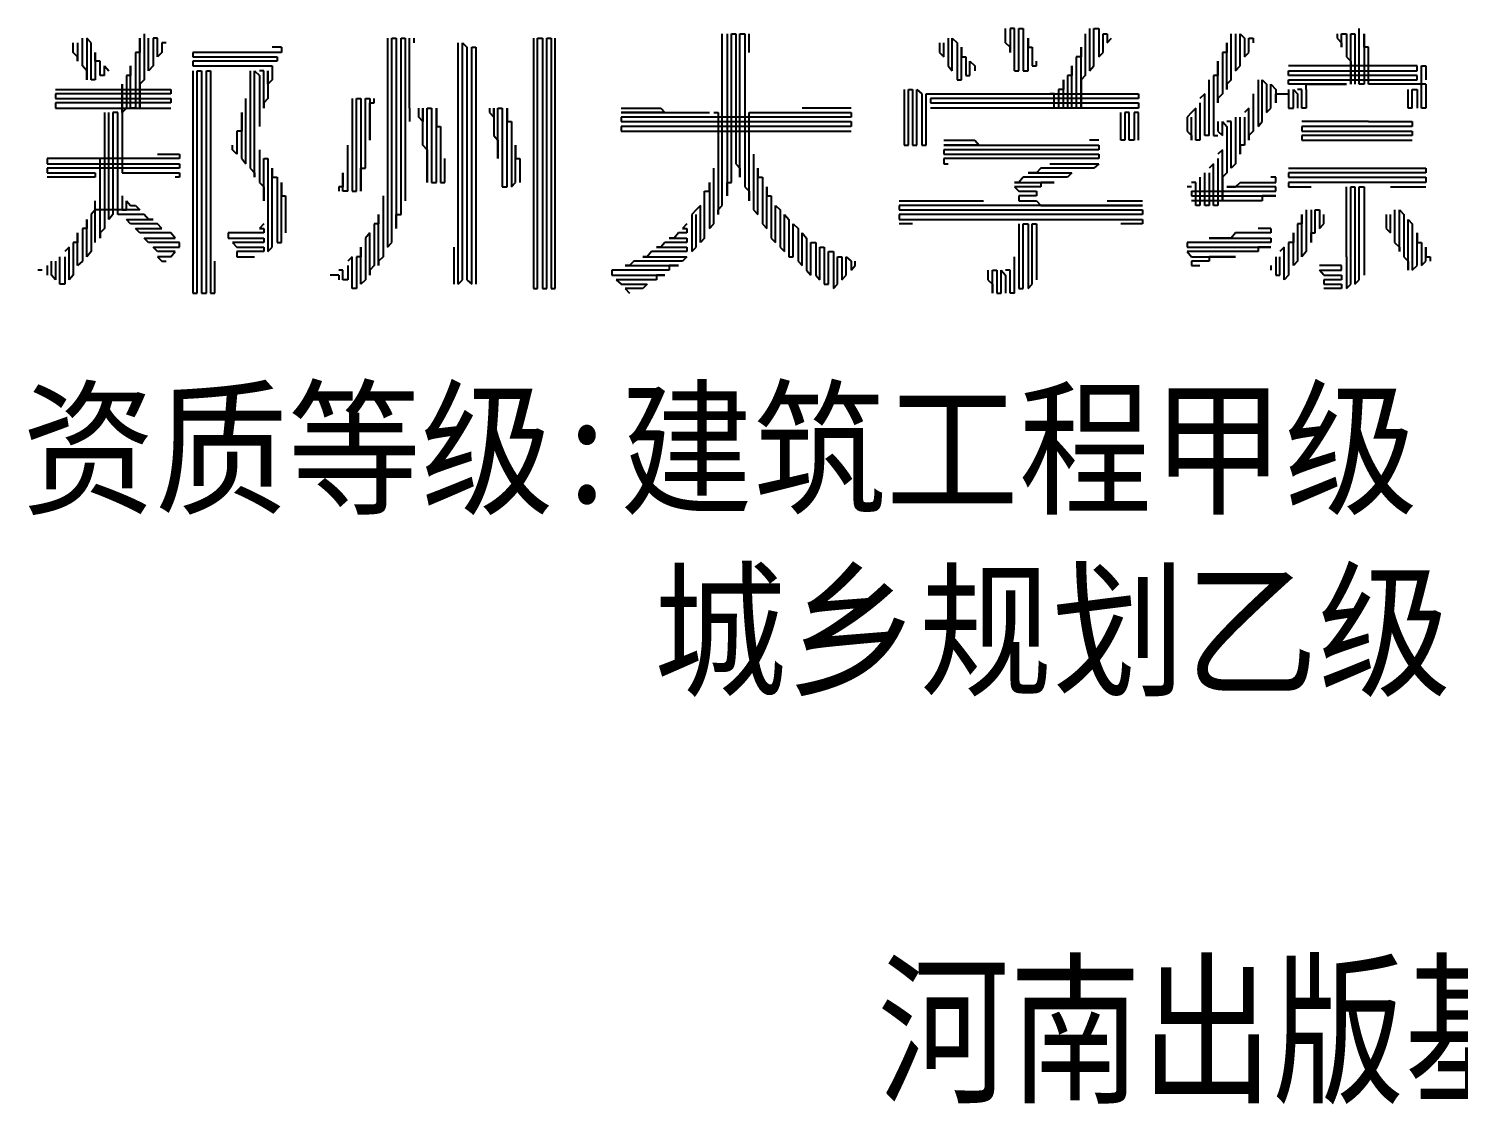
# Model space of a CAD drawing. Header units: millimetres. Extents: x 754901 to 867808, y 336140 to 408787.
# Drawn here: x 855709 to 861043, y 336181 to 340195 of the extents above; entities that cross this region are included whole.
import ezdxf

# ---------------------------------------------------------------- set-up
doc = ezdxf.new("R2010")
doc.units = ezdxf.units.MM
doc.header["$LTSCALE"] = 1000
doc.header["$MEASUREMENT"] = 0
doc.layers.add('T', color=1, linetype='CONTINUOUS')
doc.layers.add('图框', color=1, linetype='CONTINUOUS')
doc.styles.add('-宋体', font='', dxfattribs={"width": 0.8})
doc.styles.get('-宋体').set_extended_font_data('SimSun')

# ---------------------------------------------------------------- blocks, each defined once
blk = doc.blocks.new('A$C10A33679')
at = {"layer": 'T', "linetype": 'Continuous'}
for p, q in [((264, 645), (264, 530.4)), ((1701.9, 473.1), (1701.9, 645)), ((1714.2, 645), (1714.2, 473.1)), ((1724.7, 645), (1735.3, 645)), ((1724.7, 622.8), (1724.7, 645)), ((1735.3, 645), (1735.3, 473.1)), ((1745.9, 645), (1758.2, 645)), ((1745.9, 633.9), (1745.9, 645)), ((1758.2, 645), (1758.2, 473.1)), ((1768.7, 598.8), (1768.7, 645)), ((2405.9, 622.8), (2405.9, 657.9)), ((2418.2, 657.9), (2418.2, 598.8)), ((2428.7, 657.9), (2418.2, 657.9)), ((2428.7, 552.6), (2428.7, 657.9)), ((2439.3, 657.9), (2449.9, 657.9)), ((2439.3, 552.6), (2439.3, 657.9)), ((2449.9, 657.9), (2449.9, 552.6)), ((2604.7, 645), (2604.7, 541.5)), ((2615.3, 657.9), (2615.3, 552.6)), ((2625.9, 657.9), (2638.2, 657.9)), ((2625.9, 565.5), (2625.9, 657.9)), ((2638.2, 657.9), (2638.2, 587.7)), ((2648.7, 645), (2659.3, 645)), ((2648.7, 598.8), (2648.7, 645)), ((2659.3, 645), (2659.3, 622.8)), ((2967.3, 530.4), (2967.3, 645)), ((2977.9, 645), (2977.9, 552.6)), ((2990.2, 645), (3000.7, 633.9)), ((2990.2, 565.5), (2990.2, 645)), ((3231.3, 645), (3231.3, 633.9)), ((3241.9, 645), (3254.2, 645)), ((3241.9, 611.7), (3241.9, 645)), ((3254.2, 645), (3254.2, 587.7)), ((3264.7, 645), (3275.3, 645)), ((3264.7, 519.3), (3264.7, 645)), ((3275.3, 645), (3275.3, 519.3)), ((3285.9, 519.3), (3285.9, 657.9)), ((3298.2, 645), (3298.2, 519.3)), ((3298.2, 611.7), (3298.2, 645)), ((88, 598.8), (88, 622.8)), ((98.6, 622.8), (98.6, 576.6)), ((110.9, 565.5), (110.9, 633.9)), ((121.4, 633.9), (121.4, 530.4)), ((132, 622.8), (121.4, 633.9)), ((132, 530.4), (132, 622.8)), ((253.4, 633.9), (253.4, 598.8)), ((253.4, 460.2), (253.4, 633.9)), ((274.6, 552.6), (274.6, 633.9)), ((286.9, 633.9), (286.9, 565.5)), ((297.4, 633.9), (286.9, 633.9)), ((297.4, 587.7), (297.4, 633.9)), ((308, 622.8), (308, 598.8)), ((318.6, 622.8), (308, 622.8)), ((605.4, 611.7), (582.6, 611.7)), ((605.4, 611.7), (605.4, 598.8)), ((869.4, 633.9), (869.4, 460.2)), ((880, 633.9), (890.6, 633.9)), ((880, 473.1), (880, 633.9)), ((890.6, 633.9), (890.6, 460.2)), ((902.9, 633.9), (913.4, 633.9)), ((902.9, 541.5), (902.9, 633.9)), ((913.4, 633.9), (913.4, 460.2)), ((924, 460.2), (924, 633.9)), ((934.6, 633.9), (934.6, 622.8)), ((1045.4, 22.2), (1045.4, 622.8)), ((1056, 622.8), (1066.6, 611.7)), ((1056, 33.3), (1056, 622.8)), ((1066.6, 611.7), (1066.6, 33.3)), ((1078.9, 611.7), (1089.4, 611.7)), ((1078.9, 22.2), (1078.9, 611.7)), ((1089.4, 611.7), (1089.4, 22.2)), ((1232, 633.9), (1232, 11.1)), ((1242.6, 633.9), (1254.9, 633.9)), ((1242.6, 11.1), (1242.6, 633.9)), ((1254.9, 633.9), (1254.9, 11.1)), ((1265.4, 633.9), (1276, 633.9)), ((1265.4, 11.1), (1265.4, 633.9)), ((1276, 633.9), (1276, 11.1)), ((1286.6, 11.1), (1286.6, 633.9)), ((1724.7, 449.1), (1724.7, 622.8)), ((1745.9, 460.2), (1745.9, 633.9)), ((2242.2, 622.8), (2242.2, 598.8)), ((2252.7, 587.7), (2252.7, 622.8)), ((2263.3, 633.9), (2263.3, 565.5)), ((2273.9, 633.9), (2286.2, 622.8)), ((2273.9, 552.6), (2273.9, 633.9)), ((2286.2, 622.8), (2286.2, 530.4)), ((2296.7, 611.7), (2296.7, 587.7)), ((2296.7, 530.4), (2296.7, 611.7)), ((2418.2, 611.7), (2405.9, 622.8)), ((2418.2, 598.8), (2418.2, 611.7)), ((2462.2, 633.9), (2462.2, 611.7)), ((2462.2, 552.6), (2462.2, 633.9)), ((2462.2, 611.7), (2472.7, 611.7)), ((2472.7, 611.7), (2472.7, 565.5)), ((2594.2, 611.7), (2594.2, 587.7)), ((2594.2, 460.2), (2594.2, 611.7)), ((2659.3, 622.8), (2669.9, 633.9)), ((2956.7, 622.8), (2956.7, 598.8)), ((2956.7, 506.4), (2956.7, 622.8)), ((3000.7, 633.9), (3000.7, 587.7)), ((3011.3, 633.9), (3021.9, 633.9)), ((3011.3, 598.8), (3011.3, 633.9)), ((3021.9, 633.9), (3021.9, 622.8)), ((3231.3, 633.9), (3241.9, 622.8)), ((3241.9, 622.8), (3241.9, 611.7)), ((3308.7, 611.7), (3298.2, 611.7)), ((3308.7, 519.3), (3308.7, 611.7)), ((98.6, 587.7), (88, 598.8)), ((98.6, 576.6), (98.6, 587.7)), ((142.6, 598.8), (142.6, 530.4)), ((142.6, 576.6), (142.6, 598.8)), ((154.9, 576.6), (142.6, 576.6)), ((154.9, 541.5), (154.9, 576.6)), ((242.9, 598.8), (242.9, 460.2)), ((253.4, 598.8), (242.9, 598.8)), ((308, 598.8), (297.4, 587.7)), ((385.4, 598.8), (385.4, 587.7)), ((440, 598.8), (385.4, 598.8)), ((385.4, 587.7), (550.9, 587.7)), ((385.4, 576.6), (385.4, 565.5)), ((429.4, 576.6), (385.4, 576.6)), ((594.9, 576.6), (429.4, 576.6)), ((605.4, 598.8), (440, 598.8)), ((550.9, 587.7), (594.9, 587.7)), ((594.9, 587.7), (594.9, 576.6)), ((2242.2, 598.8), (2252.7, 587.7)), ((2296.7, 587.7), (2307.3, 587.7)), ((2307.3, 587.7), (2307.3, 541.5)), ((2317.9, 576.6), (2330.2, 565.5)), ((2317.9, 541.5), (2317.9, 576.6)), ((2483.3, 565.5), (2483.3, 576.6)), ((2581.9, 587.7), (2581.9, 460.2)), ((2594.2, 587.7), (2581.9, 587.7)), ((2638.2, 587.7), (2648.7, 598.8)), ((2933.9, 576.6), (2933.9, 541.5)), ((2933.9, 473.1), (2933.9, 576.6)), ((2946.2, 598.8), (2946.2, 495.3)), ((2956.7, 598.8), (2946.2, 598.8)), ((3000.7, 587.7), (3011.3, 598.8)), ((3254.2, 587.7), (3264.7, 576.6)), ((3264.7, 576.6), (3264.7, 519.3)), ((121.4, 552.6), (110.9, 565.5)), ((121.4, 530.4), (121.4, 552.6)), ((165.4, 541.5), (154.9, 541.5)), ((165.4, 565.5), (176, 552.6)), ((165.4, 541.5), (165.4, 565.5)), ((220, 541.5), (220, 460.2)), ((230.6, 541.5), (220, 541.5)), ((230.6, 565.5), (230.6, 541.5)), ((230.6, 460.2), (230.6, 565.5)), ((286.9, 565.5), (274.6, 552.6)), ((385.4, 565.5), (550.9, 565.5)), ((385.4, 552.6), (385.4, 0)), ((396, 552.6), (406.6, 552.6)), ((396, 0), (396, 552.6)), ((406.6, 552.6), (406.6, 0)), ((418.9, 552.6), (429.4, 552.6)), ((418.9, 0), (418.9, 552.6)), ((429.4, 552.6), (429.4, 0)), ((528, 552.6), (528, 380.7)), ((538.6, 552.6), (550.9, 541.5)), ((538.6, 460.2), (538.6, 552.6)), ((550.9, 565.5), (582.6, 565.5)), ((561.4, 552.6), (550.9, 552.6)), ((550.9, 541.5), (550.9, 414)), ((561.4, 460.2), (561.4, 552.6)), ((572, 552.6), (572, 484.2)), ((572, 519.3), (572, 552.6)), ((582.6, 565.5), (582.6, 552.6)), ((582.6, 552.6), (582.6, 530.4)), ((902.9, 367.8), (902.9, 541.5)), ((2263.3, 565.5), (2273.9, 552.6)), ((2307.3, 541.5), (2317.9, 541.5)), ((2330.2, 565.5), (2330.2, 552.6)), ((2428.7, 552.6), (2439.3, 552.6)), ((2449.9, 552.6), (2462.2, 552.6)), ((2472.7, 565.5), (2483.3, 565.5)), ((2560.7, 541.5), (2560.7, 460.2)), ((2571.3, 541.5), (2560.7, 541.5)), ((2571.3, 565.5), (2571.3, 541.5)), ((2571.3, 460.2), (2571.3, 565.5)), ((2604.7, 541.5), (2594.2, 530.4)), ((2615.3, 552.6), (2625.9, 565.5)), ((2923.3, 541.5), (2923.3, 391.8)), ((2933.9, 541.5), (2923.3, 541.5)), ((2977.9, 552.6), (2990.2, 565.5)), ((3275.3, 565.5), (3109.9, 565.5)), ((3109.9, 552.6), (3264.7, 552.6)), ((3109.9, 541.5), (3109.9, 552.6)), ((3275.3, 541.5), (3109.9, 541.5)), ((3264.7, 552.6), (3430.2, 552.6)), ((3430.2, 565.5), (3275.3, 565.5)), ((3430.2, 541.5), (3275.3, 541.5)), ((3430.2, 552.6), (3430.2, 565.5)), ((3430.2, 530.4), (3430.2, 541.5)), ((3440.7, 565.5), (3451.3, 565.5)), ((3440.7, 460.2), (3440.7, 565.5)), ((3451.3, 565.5), (3451.3, 530.4)), ((44, 506.4), (209.4, 506.4)), ((142.6, 530.4), (132, 530.4)), ((209.4, 519.3), (209.4, 345.6)), ((209.4, 449.1), (209.4, 519.3)), ((209.4, 506.4), (330.9, 506.4)), ((264, 530.4), (253.4, 519.3)), ((253.4, 519.3), (253.4, 460.2)), ((330.9, 506.4), (330.9, 495.3)), ((582.6, 530.4), (572, 519.3)), ((2154.2, 506.4), (2154.2, 367.8)), ((2164.7, 506.4), (2175.3, 506.4)), ((2164.7, 367.8), (2164.7, 506.4)), ((2175.3, 506.4), (2175.3, 367.8)), ((2185.9, 506.4), (2198.2, 495.3)), ((2185.9, 367.8), (2185.9, 506.4)), ((2286.2, 530.4), (2296.7, 530.4)), ((2537.9, 506.4), (2537.9, 460.2)), ((2550.2, 506.4), (2537.9, 506.4)), ((2550.2, 530.4), (2550.2, 506.4)), ((2550.2, 460.2), (2550.2, 530.4)), ((2594.2, 530.4), (2594.2, 460.2)), ((2912.7, 391.8), (2912.7, 530.4)), ((2967.3, 530.4), (2956.7, 519.3)), ((2956.7, 519.3), (2956.7, 506.4)), ((3034.2, 530.4), (3034.2, 414)), ((3044.7, 530.4), (3055.3, 519.3)), ((3044.7, 426.9), (3044.7, 530.4)), ((3055.3, 519.3), (3055.3, 449.1)), ((3065.9, 519.3), (3078.2, 506.4)), ((3065.9, 460.2), (3065.9, 519.3)), ((3078.2, 506.4), (3078.2, 473.1)), ((3109.9, 530.4), (3264.7, 530.4)), ((3109.9, 519.3), (3109.9, 530.4)), ((3254.2, 519.3), (3109.9, 519.3)), ((3109.9, 506.4), (3109.9, 460.2)), ((3122.2, 506.4), (3132.7, 495.3)), ((3122.2, 460.2), (3122.2, 506.4)), ((3143.3, 506.4), (3132.7, 506.4)), ((3143.3, 460.2), (3143.3, 506.4)), ((3153.9, 519.3), (3254.2, 519.3)), ((3153.9, 506.4), (3153.9, 519.3)), ((3153.9, 506.4), (3153.9, 460.2)), ((3264.7, 530.4), (3430.2, 530.4)), ((3298.2, 519.3), (3285.9, 519.3)), ((3319.3, 519.3), (3308.7, 519.3)), ((3451.3, 519.3), (3319.3, 519.3)), ((3407.3, 460.2), (3407.3, 506.4)), ((3417.9, 506.4), (3430.2, 506.4)), ((3417.9, 460.2), (3417.9, 506.4)), ((3430.2, 506.4), (3430.2, 460.2)), ((3451.3, 519.3), (3451.3, 506.4)), ((3451.3, 506.4), (3451.3, 460.2)), ((44, 495.3), (44, 484.2)), ((165.4, 495.3), (44, 495.3)), ((44, 484.2), (209.4, 484.2)), ((44, 473.1), (44, 460.2)), ((165.4, 473.1), (44, 473.1)), ((330.9, 495.3), (165.4, 495.3)), ((330.9, 473.1), (165.4, 473.1)), ((209.4, 484.2), (330.9, 484.2)), ((330.9, 484.2), (330.9, 473.1)), ((517.4, 321.6), (517.4, 484.2)), ((572, 484.2), (561.4, 473.1)), ((561.4, 473.1), (561.4, 460.2)), ((781.4, 484.2), (781.4, 310.5)), ((792, 484.2), (802.6, 484.2)), ((792, 426.9), (792, 484.2)), ((802.6, 484.2), (802.6, 310.5)), ((814.9, 484.2), (825.4, 484.2)), ((814.9, 310.5), (814.9, 484.2)), ((825.4, 484.2), (825.4, 380.7)), ((825.4, 473.1), (836, 473.1)), ((825.4, 380.7), (825.4, 473.1)), ((836, 473.1), (836, 484.2)), ((880, 299.4), (880, 473.1)), ((1701.9, 299.4), (1701.9, 473.1)), ((1714.2, 473.1), (1714.2, 299.4)), ((1735.3, 473.1), (1735.3, 321.6)), ((1758.2, 473.1), (1758.2, 299.4)), ((2198.2, 495.3), (2198.2, 367.8)), ((2208.7, 495.3), (2219.3, 495.3)), ((2208.7, 367.8), (2208.7, 495.3)), ((2219.3, 495.3), (2736.7, 495.3)), ((2219.3, 484.2), (2219.3, 473.1)), ((2736.7, 484.2), (2219.3, 484.2)), ((2219.3, 473.1), (2736.7, 473.1)), ((2527.3, 495.3), (2516.7, 495.3)), ((2527.3, 460.2), (2527.3, 495.3)), ((2736.7, 495.3), (2736.7, 484.2)), ((2736.7, 473.1), (2736.7, 460.2)), ((2902.2, 495.3), (2889.9, 484.2)), ((2889.9, 473.1), (2889.9, 380.7)), ((2902.2, 391.8), (2902.2, 495.3)), ((2946.2, 495.3), (2933.9, 484.2)), ((2933.9, 484.2), (2933.9, 473.1)), ((3021.9, 495.3), (3021.9, 402.9)), ((3078.2, 495.3), (3088.7, 495.3)), ((3078.2, 473.1), (3078.2, 495.3)), ((3088.7, 495.3), (3109.9, 495.3)), ((3132.7, 495.3), (3132.7, 460.2)), ((44, 460.2), (209.4, 460.2)), ((165.4, 449.1), (165.4, 275.4)), ((176, 275.4), (176, 449.1)), ((186.6, 449.1), (186.6, 367.8)), ((198.9, 449.1), (186.6, 449.1)), ((198.9, 275.4), (198.9, 449.1)), ((220, 460.2), (209.4, 449.1)), ((209.4, 460.2), (330.9, 460.2)), ((242.9, 460.2), (230.6, 460.2)), ((506.9, 449.1), (506.9, 402.9)), ((506.9, 334.5), (506.9, 449.1)), ((538.6, 288.3), (538.6, 460.2)), ((792, 253.2), (792, 426.9)), ((869.4, 460.2), (869.4, 288.3)), ((890.6, 460.2), (890.6, 288.3)), ((913.4, 460.2), (913.4, 288.3)), ((924, 460.2), (924, 426.9)), ((946.9, 438), (946.9, 460.2)), ((957.4, 426.9), (946.9, 438)), ((957.4, 460.2), (957.4, 426.9)), ((957.4, 367.8), (957.4, 460.2)), ((968, 460.2), (978.6, 460.2)), ((968, 449.1), (968, 460.2)), ((968, 275.4), (968, 449.1)), ((978.6, 460.2), (978.6, 288.3)), ((990.9, 460.2), (990.9, 414)), ((990.9, 449.1), (990.9, 460.2)), ((990.9, 275.4), (990.9, 449.1)), ((1122.9, 460.2), (1122.9, 449.1)), ((1122.9, 449.1), (1133.4, 438)), ((1133.4, 438), (1133.4, 460.2)), ((1133.4, 460.2), (1133.4, 391.8)), ((1144, 460.2), (1154.6, 460.2)), ((1144, 334.5), (1144, 460.2)), ((1154.6, 460.2), (1154.6, 288.3)), ((1166.9, 438), (1166.9, 460.2)), ((1166.9, 460.2), (1166.9, 426.9)), ((1166.9, 264.3), (1166.9, 438)), ((1166.9, 426.9), (1177.4, 426.9)), ((1177.4, 426.9), (1177.4, 264.3)), ((1450.2, 460.2), (1548.7, 460.2)), ((1450.2, 449.1), (1613.9, 449.1)), ((1559.3, 449.1), (1450.2, 449.1)), ((1450.2, 438), (1450.2, 426.9)), ((2022.2, 438), (1450.2, 438)), ((1450.2, 426.9), (2022.2, 426.9)), ((1548.7, 460.2), (1559.3, 449.1)), ((1613.9, 449.1), (1670.2, 449.1)), ((1680.7, 449.1), (1691.3, 449.1)), ((1691.3, 449.1), (1691.3, 367.8)), ((1724.7, 275.4), (1724.7, 449.1)), ((1745.9, 288.3), (1745.9, 460.2)), ((1768.7, 449.1), (1779.3, 449.1)), ((1768.7, 402.9), (1768.7, 449.1)), ((1779.3, 449.1), (1944.7, 449.1)), ((2022.2, 460.2), (1900.7, 460.2)), ((1944.7, 449.1), (2022.2, 449.1)), ((2022.2, 449.1), (2022.2, 438)), ((2022.2, 426.9), (2022.2, 414)), ((2736.7, 460.2), (2219.3, 460.2)), ((2537.9, 460.2), (2527.3, 460.2)), ((2560.7, 460.2), (2550.2, 460.2)), ((2581.9, 460.2), (2571.3, 460.2)), ((2692.7, 380.7), (2692.7, 449.1)), ((2703.3, 449.1), (2703.3, 380.7)), ((2713.9, 449.1), (2703.3, 449.1)), ((2713.9, 380.7), (2713.9, 449.1)), ((2726.2, 449.1), (2726.2, 380.7)), ((2736.7, 449.1), (2726.2, 449.1)), ((2736.7, 380.7), (2736.7, 449.1)), ((2868.7, 449.1), (2858.2, 438)), ((2858.2, 438), (2858.2, 402.9)), ((2879.3, 460.2), (2868.7, 449.1)), ((2868.7, 380.7), (2868.7, 438)), ((2879.3, 380.7), (2879.3, 460.2)), ((2933.9, 426.9), (2933.9, 402.9)), ((2946.2, 391.8), (2946.2, 426.9)), ((2946.2, 426.9), (2956.7, 414)), ((2967.3, 426.9), (2956.7, 426.9)), ((2967.3, 310.5), (2967.3, 426.9)), ((2977.9, 438), (2977.9, 321.6)), ((2990.2, 345.6), (2990.2, 438)), ((3011.3, 460.2), (3000.7, 449.1)), ((3000.7, 438), (3000.7, 367.8)), ((3011.3, 380.7), (3011.3, 460.2)), ((3034.2, 414), (3044.7, 426.9)), ((3055.3, 449.1), (3065.9, 460.2)), ((3109.9, 460.2), (3122.2, 460.2)), ((3153.9, 460.2), (3143.3, 460.2)), ((3308.7, 426.9), (3143.3, 426.9)), ((3308.7, 426.9), (3417.9, 426.9)), ((3417.9, 460.2), (3407.3, 460.2)), ((3417.9, 426.9), (3417.9, 414)), ((3451.3, 460.2), (3440.7, 460.2)), ((494.6, 402.9), (494.6, 345.6)), ((506.9, 402.9), (494.6, 402.9)), ((990.9, 414), (1001.4, 414)), ((1001.4, 414), (1001.4, 275.4)), ((1133.4, 391.8), (1144, 380.7)), ((1450.2, 414), (1450.2, 402.9)), ((2022.2, 414), (1450.2, 414)), ((1450.2, 402.9), (2022.2, 402.9)), ((1768.7, 229.2), (1768.7, 402.9)), ((2858.2, 402.9), (2868.7, 391.8)), ((2868.7, 391.8), (2868.7, 380.7)), ((2912.7, 391.8), (2902.2, 391.8)), ((2923.3, 391.8), (2933.9, 391.8)), ((2933.9, 402.9), (2946.2, 391.8)), ((2956.7, 414), (2956.7, 299.4)), ((3021.9, 402.9), (3011.3, 391.8)), ((3011.3, 391.8), (3011.3, 380.7)), ((3143.3, 414), (3143.3, 402.9)), ((3254.2, 414), (3143.3, 414)), ((3143.3, 402.9), (3308.7, 402.9)), ((3143.3, 391.8), (3143.3, 380.7)), ((3254.2, 391.8), (3143.3, 391.8)), ((3417.9, 414), (3254.2, 414)), ((3417.9, 391.8), (3254.2, 391.8)), ((3308.7, 402.9), (3417.9, 402.9)), ((3417.9, 402.9), (3417.9, 391.8)), ((186.6, 367.8), (186.6, 195.9)), ((484, 356.7), (484, 367.8)), ((494.6, 345.6), (484, 356.7)), ((528, 380.7), (528, 310.5)), ((550.9, 356.7), (550.9, 275.4)), ((770.9, 253.2), (770.9, 367.8)), ((902.9, 195.9), (902.9, 367.8)), ((968, 356.7), (957.4, 367.8)), ((968, 356.7), (968, 275.4)), ((1144, 380.7), (1144, 334.5)), ((1188, 367.8), (1188, 334.5)), ((1188, 275.4), (1188, 367.8)), ((1691.3, 367.8), (1691.3, 195.9)), ((2154.2, 367.8), (2164.7, 367.8)), ((2175.3, 367.8), (2185.9, 367.8)), ((2198.2, 367.8), (2208.7, 367.8)), ((2252.7, 380.7), (2330.2, 380.7)), ((2340.7, 367.8), (2252.7, 367.8)), ((2252.7, 367.8), (2418.2, 367.8)), ((2252.7, 356.7), (2252.7, 345.6)), ((2307.3, 356.7), (2252.7, 356.7)), ((2472.7, 356.7), (2307.3, 356.7)), ((2330.2, 380.7), (2340.7, 367.8)), ((2418.2, 367.8), (2581.9, 367.8)), ((2638.2, 356.7), (2472.7, 356.7)), ((2581.9, 367.8), (2638.2, 367.8)), ((2638.2, 380.7), (2615.3, 380.7)), ((2638.2, 367.8), (2638.2, 356.7)), ((2703.3, 380.7), (2692.7, 380.7)), ((2726.2, 380.7), (2713.9, 380.7)), ((2889.9, 380.7), (2879.3, 380.7)), ((2946.2, 356.7), (2933.9, 345.6)), ((2946.2, 229.2), (2946.2, 356.7)), ((2990.2, 367.8), (2990.2, 345.6)), ((3000.7, 367.8), (2990.2, 367.8)), ((3143.3, 380.7), (3308.7, 380.7)), ((3308.7, 380.7), (3417.9, 380.7)), ((22.9, 334.5), (22.9, 321.6)), ((186.6, 334.5), (22.9, 334.5)), ((22.9, 321.6), (186.6, 321.6)), ((154.9, 334.5), (142.6, 334.5)), ((154.9, 310.5), (154.9, 334.5)), ((352, 334.5), (186.6, 334.5)), ((186.6, 321.6), (352, 321.6)), ((209.4, 345.6), (209.4, 299.4)), ((297.4, 345.6), (352, 345.6)), ((352, 345.6), (352, 334.5)), ((352, 321.6), (352, 310.5)), ((506.9, 334.5), (517.4, 321.6)), ((561.4, 229.2), (561.4, 334.5)), ((561.4, 334.5), (572, 334.5)), ((572, 334.5), (572, 160.8)), ((1012, 275.4), (1012, 334.5)), ((1188, 334.5), (1198.6, 334.5)), ((1198.6, 334.5), (1198.6, 275.4)), ((1735.3, 321.6), (1745.9, 310.5)), ((1779.3, 345.6), (1779.3, 207)), ((2252.7, 345.6), (2418.2, 345.6)), ((2252.7, 334.5), (2252.7, 321.6)), ((2307.3, 334.5), (2252.7, 334.5)), ((2252.7, 321.6), (2263.3, 321.6)), ((2472.7, 334.5), (2307.3, 334.5)), ((2418.2, 345.6), (2581.9, 345.6)), ((2638.2, 334.5), (2472.7, 334.5)), ((2516.7, 321.6), (2638.2, 321.6)), ((2581.9, 345.6), (2638.2, 345.6)), ((2638.2, 321.6), (2625.9, 310.5)), ((2638.2, 345.6), (2638.2, 334.5)), ((2923.3, 321.6), (2912.7, 310.5)), ((2923.3, 218.1), (2923.3, 321.6)), ((2933.9, 334.5), (2933.9, 218.1)), ((2977.9, 321.6), (2967.3, 310.5)), ((22.9, 310.5), (22.9, 299.4)), ((186.6, 310.5), (22.9, 310.5)), ((22.9, 299.4), (142.6, 299.4)), ((142.6, 288.3), (22.9, 288.3)), ((142.6, 299.4), (142.6, 288.3)), ((154.9, 136.8), (154.9, 310.5)), ((352, 310.5), (186.6, 310.5)), ((209.4, 299.4), (220, 299.4)), ((220, 299.4), (352, 299.4)), ((352, 288.3), (341.4, 288.3)), ((352, 299.4), (352, 288.3)), ((528, 310.5), (538.6, 299.4)), ((538.6, 299.4), (538.6, 288.3)), ((582.6, 310.5), (582.6, 288.3)), ((582.6, 288.3), (582.6, 310.5)), ((582.6, 288.3), (594.9, 288.3)), ((582.6, 114.6), (582.6, 288.3)), ((594.9, 288.3), (594.9, 125.7)), ((758.6, 299.4), (758.6, 264.3)), ((758.6, 253.2), (758.6, 299.4)), ((781.4, 310.5), (781.4, 253.2)), ((802.6, 310.5), (814.9, 310.5)), ((802.6, 253.2), (802.6, 310.5)), ((802.6, 310.5), (802.6, 253.2)), ((869.4, 288.3), (869.4, 114.6)), ((880, 125.7), (880, 299.4)), ((890.6, 288.3), (890.6, 160.8)), ((913.4, 288.3), (913.4, 229.2)), ((978.6, 288.3), (978.6, 275.4)), ((1154.6, 288.3), (1154.6, 264.3)), ((1680.7, 171.9), (1680.7, 310.5)), ((1701.9, 218.1), (1701.9, 299.4)), ((1714.2, 299.4), (1714.2, 242.1)), ((1745.9, 310.5), (1745.9, 288.3)), ((1758.2, 299.4), (1758.2, 264.3)), ((1789.9, 310.5), (1789.9, 288.3)), ((1789.9, 195.9), (1789.9, 310.5)), ((1789.9, 288.3), (1802.2, 288.3)), ((1802.2, 288.3), (1802.2, 171.9)), ((2449.9, 288.3), (2439.3, 275.4)), ((2560.7, 288.3), (2449.9, 288.3)), ((2462.2, 299.4), (2571.3, 299.4)), ((2483.3, 299.4), (2462.2, 299.4)), ((2493.9, 310.5), (2483.3, 299.4)), ((2625.9, 310.5), (2493.9, 310.5)), ((2571.3, 299.4), (2560.7, 288.3)), ((2889.9, 288.3), (2889.9, 218.1)), ((2902.2, 218.1), (2902.2, 299.4)), ((2912.7, 299.4), (2912.7, 218.1)), ((2956.7, 299.4), (2946.2, 288.3)), ((2946.2, 288.3), (2946.2, 229.2)), ((3078.2, 288.3), (3065.9, 288.3)), ((3078.2, 275.4), (3078.2, 288.3)), ((3109.9, 310.5), (3275.3, 310.5)), ((3109.9, 299.4), (3109.9, 288.3)), ((3122.2, 299.4), (3109.9, 299.4)), ((3109.9, 288.3), (3275.3, 288.3)), ((3285.9, 299.4), (3122.2, 299.4)), ((3275.3, 310.5), (3440.7, 310.5)), ((3275.3, 288.3), (3440.7, 288.3)), ((3451.3, 299.4), (3285.9, 299.4)), ((3440.7, 310.5), (3451.3, 310.5)), ((3440.7, 288.3), (3451.3, 288.3)), ((3451.3, 310.5), (3451.3, 299.4)), ((3451.3, 288.3), (3451.3, 275.4)), ((165.4, 275.4), (165.4, 160.8)), ((176, 183), (176, 275.4)), ((198.9, 195.9), (198.9, 275.4)), ((550.9, 275.4), (561.4, 264.3)), ((561.4, 264.3), (561.4, 229.2)), ((605.4, 275.4), (605.4, 242.1)), ((605.4, 125.7), (605.4, 275.4)), ((748, 264.3), (748, 253.2)), ((758.6, 264.3), (748, 264.3)), ((770.9, 253.2), (758.6, 253.2)), ((781.4, 253.2), (792, 253.2)), ((978.6, 275.4), (990.9, 275.4)), ((1001.4, 275.4), (1012, 275.4)), ((1154.6, 264.3), (1166.9, 264.3)), ((1177.4, 264.3), (1188, 275.4)), ((1657.9, 253.2), (1670.2, 253.2)), ((1657.9, 136.8), (1657.9, 253.2)), ((1670.2, 275.4), (1670.2, 160.8)), ((1670.2, 253.2), (1670.2, 275.4)), ((1714.2, 275.4), (1724.7, 275.4)), ((1714.2, 242.1), (1714.2, 275.4)), ((1758.2, 264.3), (1768.7, 253.2)), ((1768.7, 253.2), (1768.7, 229.2)), ((1812.7, 264.3), (1812.7, 242.1)), ((1812.7, 160.8), (1812.7, 264.3)), ((2428.7, 275.4), (2527.3, 275.4)), ((2439.3, 275.4), (2428.7, 275.4)), ((2428.7, 264.3), (2439.3, 253.2)), ((2493.9, 264.3), (2428.7, 264.3)), ((2439.3, 253.2), (2483.3, 253.2)), ((2483.3, 253.2), (2483.3, 242.1)), ((2493.9, 275.4), (2493.9, 264.3)), ((2527.3, 275.4), (2493.9, 275.4)), ((2868.7, 264.3), (2858.2, 264.3)), ((2879.3, 275.4), (2868.7, 275.4)), ((2868.7, 253.2), (2912.7, 253.2)), ((2868.7, 253.2), (2868.7, 242.1)), ((2879.3, 218.1), (2879.3, 275.4)), ((2912.7, 253.2), (3078.2, 253.2)), ((2956.7, 264.3), (2977.9, 264.3)), ((3078.2, 264.3), (2956.7, 264.3)), ((2977.9, 264.3), (2990.2, 275.4)), ((2990.2, 275.4), (3078.2, 275.4)), ((3078.2, 253.2), (3078.2, 264.3)), ((3109.9, 275.4), (3109.9, 264.3)), ((3122.2, 275.4), (3109.9, 275.4)), ((3109.9, 264.3), (3166.2, 264.3)), ((3285.9, 275.4), (3122.2, 275.4)), ((3254.2, 90.6), (3254.2, 264.3)), ((3264.7, 264.3), (3275.3, 264.3)), ((3264.7, 195.9), (3264.7, 264.3)), ((3275.3, 264.3), (3275.3, 90.6)), ((3451.3, 275.4), (3285.9, 275.4)), ((3285.9, 264.3), (3298.2, 264.3)), ((3285.9, 207), (3285.9, 264.3)), ((3298.2, 264.3), (3298.2, 90.6)), ((3363.3, 264.3), (3451.3, 264.3)), ((142.6, 125.7), (142.6, 229.2)), ((209.4, 242.1), (209.4, 207)), ((220, 229.2), (230.6, 218.1)), ((220, 207), (220, 229.2)), ((230.6, 218.1), (242.9, 218.1)), ((242.9, 218.1), (253.4, 207)), ((605.4, 242.1), (616, 242.1)), ((616, 242.1), (616, 149.7)), ((858.9, 242.1), (858.9, 90.6)), ((1647.3, 218.1), (1636.7, 207)), ((1647.3, 125.7), (1647.3, 218.1)), ((1691.3, 207), (1701.9, 218.1)), ((1812.7, 242.1), (1823.3, 242.1)), ((1823.3, 242.1), (1823.3, 136.8)), ((1833.9, 218.1), (1846.2, 207)), ((1833.9, 125.7), (1833.9, 218.1)), ((2141.9, 229.2), (2307.3, 229.2)), ((2141.9, 218.1), (2141.9, 207)), ((2747.3, 218.1), (2141.9, 218.1)), ((2307.3, 229.2), (2351.3, 229.2)), ((2439.3, 242.1), (2439.3, 229.2)), ((2483.3, 242.1), (2439.3, 242.1)), ((2439.3, 229.2), (2483.3, 229.2)), ((2483.3, 229.2), (2493.9, 218.1)), ((2493.9, 218.1), (2659.3, 218.1)), ((2659.3, 229.2), (2747.3, 229.2)), ((2659.3, 218.1), (2747.3, 218.1)), ((2868.7, 242.1), (3034.2, 242.1)), ((2879.3, 229.2), (2868.7, 229.2)), ((3044.7, 229.2), (2879.3, 229.2)), ((2889.9, 218.1), (2879.3, 218.1)), ((2912.7, 218.1), (2902.2, 218.1)), ((2933.9, 218.1), (2923.3, 218.1)), ((3034.2, 242.1), (3078.2, 242.1)), ((3044.7, 242.1), (3044.7, 229.2)), ((3078.2, 242.1), (3044.7, 242.1)), ((121.4, 183), (121.4, 160.8)), ((121.4, 90.6), (121.4, 183)), ((142.6, 207), (132, 195.9)), ((132, 195.9), (132, 103.5)), ((253.4, 207), (142.6, 207)), ((186.6, 195.9), (176, 183)), ((209.4, 195.9), (198.9, 195.9)), ((209.4, 207), (220, 207)), ((264, 195.9), (209.4, 195.9)), ((220, 183), (286.9, 183)), ((230.6, 171.9), (220, 183)), ((274.6, 183), (264, 195.9)), ((286.9, 183), (274.6, 183)), ((846.6, 195.9), (846.6, 171.9)), ((846.6, 68.4), (846.6, 195.9)), ((890.6, 195.9), (902.9, 195.9)), ((890.6, 160.8), (890.6, 195.9)), ((1636.7, 207), (1626.2, 195.9)), ((1626.2, 195.9), (1626.2, 103.5)), ((1636.7, 114.6), (1636.7, 195.9)), ((1691.3, 195.9), (1691.3, 207)), ((1779.3, 207), (1789.9, 195.9)), ((1846.2, 207), (1846.2, 114.6)), ((1856.7, 195.9), (1867.3, 183)), ((1856.7, 103.5), (1856.7, 195.9)), ((1867.3, 183), (1867.3, 90.6)), ((2141.9, 207), (2747.3, 207)), ((2141.9, 195.9), (2141.9, 183)), ((2747.3, 195.9), (2141.9, 195.9)), ((2141.9, 183), (2747.3, 183)), ((2747.3, 207), (2747.3, 195.9)), ((2747.3, 183), (2747.3, 171.9)), ((3143.3, 195.9), (3143.3, 171.9)), ((3143.3, 90.6), (3143.3, 195.9)), ((3153.9, 207), (3153.9, 103.5)), ((3166.2, 207), (3166.2, 125.7)), ((3176.7, 207), (3187.3, 207)), ((3176.7, 149.7), (3176.7, 207)), ((3187.3, 207), (3187.3, 160.8)), ((3197.9, 171.9), (3197.9, 195.9)), ((3264.7, 22.2), (3264.7, 195.9)), ((3285.9, 33.3), (3285.9, 207)), ((3352.7, 195.9), (3352.7, 160.8)), ((3363.3, 149.7), (3363.3, 195.9)), ((3373.9, 207), (3373.9, 125.7)), ((3386.2, 103.5), (3386.2, 207)), ((3386.2, 207), (3396.7, 195.9)), ((3396.7, 195.9), (3396.7, 90.6)), ((3407.3, 183), (3417.9, 171.9)), ((3407.3, 57.3), (3407.3, 183)), ((98.6, 149.7), (98.6, 125.7)), ((98.6, 68.4), (98.6, 149.7)), ((110.9, 160.8), (110.9, 79.5)), ((121.4, 160.8), (110.9, 160.8)), ((165.4, 160.8), (154.9, 149.7)), ((154.9, 149.7), (154.9, 136.8)), ((297.4, 171.9), (230.6, 171.9)), ((242.9, 160.8), (308, 160.8)), ((253.4, 149.7), (242.9, 160.8)), ((330.9, 149.7), (253.4, 149.7)), ((308, 160.8), (297.4, 171.9)), ((341.4, 136.8), (330.9, 149.7)), ((473.4, 149.7), (473.4, 136.8)), ((561.4, 149.7), (473.4, 149.7)), ((561.4, 171.9), (550.9, 160.8)), ((550.9, 160.8), (561.4, 160.8)), ((561.4, 160.8), (561.4, 149.7)), ((572, 160.8), (572, 103.5)), ((825.4, 149.7), (814.9, 136.8)), ((825.4, 44.4), (825.4, 149.7)), ((836, 171.9), (836, 68.4)), ((846.6, 171.9), (836, 171.9)), ((1592.7, 149.7), (1582.2, 136.8)), ((1613.9, 149.7), (1592.7, 149.7)), ((1613.9, 171.9), (1603.3, 160.8)), ((1603.3, 160.8), (1613.9, 160.8)), ((1613.9, 160.8), (1613.9, 149.7)), ((1670.2, 160.8), (1680.7, 171.9)), ((1802.2, 171.9), (1812.7, 160.8)), ((1877.9, 171.9), (1890.2, 160.8)), ((1877.9, 90.6), (1877.9, 171.9)), ((1890.2, 160.8), (1890.2, 79.5)), ((1900.7, 149.7), (1911.3, 136.8)), ((1900.7, 68.4), (1900.7, 149.7)), ((2175.3, 171.9), (2141.9, 171.9)), ((2439.3, 171.9), (2439.3, 11.1)), ((2449.9, 171.9), (2462.2, 171.9)), ((2449.9, 11.1), (2449.9, 171.9)), ((2462.2, 171.9), (2462.2, 11.1)), ((2472.7, 171.9), (2483.3, 171.9)), ((2472.7, 22.2), (2472.7, 171.9)), ((2483.3, 171.9), (2483.3, 33.3)), ((2747.3, 171.9), (2692.7, 171.9)), ((2977.9, 149.7), (2967.3, 136.8)), ((3065.9, 149.7), (2977.9, 149.7)), ((3065.9, 160.8), (3034.2, 160.8)), ((3065.9, 160.8), (3065.9, 149.7)), ((3122.2, 149.7), (3122.2, 125.7)), ((3122.2, 68.4), (3122.2, 149.7)), ((3132.7, 171.9), (3132.7, 79.5)), ((3143.3, 171.9), (3132.7, 171.9)), ((3166.2, 149.7), (3176.7, 149.7)), ((3166.2, 125.7), (3166.2, 149.7)), ((3187.3, 160.8), (3197.9, 171.9)), ((3352.7, 160.8), (3363.3, 149.7)), ((3417.9, 171.9), (3417.9, 57.3)), ((3430.2, 149.7), (3430.2, 125.7)), ((3430.2, 68.4), (3430.2, 149.7)), ((77.4, 114.6), (66.9, 103.5)), ((77.4, 33.3), (77.4, 114.6)), ((88, 125.7), (88, 44.4)), ((98.6, 125.7), (88, 125.7)), ((264, 136.8), (341.4, 136.8)), ((274.6, 125.7), (264, 136.8)), ((352, 125.7), (274.6, 125.7)), ((286.9, 114.6), (352, 114.6)), ((297.4, 103.5), (286.9, 114.6)), ((352, 114.6), (352, 125.7)), ((473.4, 136.8), (561.4, 136.8)), ((484, 125.7), (494.6, 114.6)), ((561.4, 125.7), (484, 125.7)), ((494.6, 114.6), (561.4, 114.6)), ((561.4, 136.8), (561.4, 125.7)), ((561.4, 114.6), (561.4, 103.5)), ((572, 103.5), (582.6, 114.6)), ((594.9, 125.7), (605.4, 125.7)), ((802.6, 114.6), (802.6, 90.6)), ((802.6, 22.2), (802.6, 114.6)), ((814.9, 136.8), (814.9, 125.7)), ((814.9, 125.7), (814.9, 33.3)), ((869.4, 114.6), (880, 125.7)), ((1034.9, 22.2), (1034.9, 114.6)), ((1538.2, 114.6), (1613.9, 114.6)), ((1548.7, 114.6), (1538.2, 114.6)), ((1559.3, 125.7), (1548.7, 114.6)), ((1613.9, 125.7), (1559.3, 125.7)), ((1569.9, 136.8), (1613.9, 136.8)), ((1582.2, 136.8), (1569.9, 136.8)), ((1613.9, 136.8), (1613.9, 125.7)), ((1613.9, 114.6), (1613.9, 103.5)), ((1626.2, 103.5), (1636.7, 114.6)), ((1657.9, 136.8), (1647.3, 125.7)), ((1823.3, 136.8), (1833.9, 125.7)), ((1846.2, 114.6), (1856.7, 103.5)), ((1911.3, 136.8), (1911.3, 57.3)), ((1921.9, 125.7), (1934.2, 125.7)), ((1921.9, 44.4), (1921.9, 125.7)), ((1934.2, 125.7), (1934.2, 44.4)), ((1944.7, 114.6), (1955.3, 114.6)), ((1944.7, 33.3), (1944.7, 114.6)), ((1955.3, 114.6), (1955.3, 22.2)), ((2858.2, 125.7), (2858.2, 114.6)), ((2902.2, 125.7), (2858.2, 125.7)), ((2858.2, 114.6), (3021.9, 114.6)), ((3065.9, 125.7), (2902.2, 125.7)), ((2912.7, 136.8), (3065.9, 136.8)), ((2967.3, 136.8), (2912.7, 136.8)), ((3021.9, 114.6), (3065.9, 114.6)), ((3034.2, 114.6), (3034.2, 103.5)), ((3065.9, 114.6), (3034.2, 114.6)), ((3065.9, 136.8), (3065.9, 125.7)), ((3099.3, 114.6), (3088.7, 103.5)), ((3099.3, 33.3), (3099.3, 114.6)), ((3109.9, 125.7), (3109.9, 44.4)), ((3122.2, 125.7), (3109.9, 125.7)), ((3373.9, 125.7), (3386.2, 114.6)), ((3386.2, 114.6), (3386.2, 103.5)), ((3430.2, 125.7), (3440.7, 125.7)), ((3440.7, 125.7), (3440.7, 68.4)), ((3451.3, 114.6), (3451.3, 90.6)), ((3451.3, 79.5), (3451.3, 114.6)), ((33.4, 44.4), (33.4, 79.5)), ((44, 79.5), (44, 33.3)), ((54.6, 22.2), (54.6, 90.6)), ((66.9, 90.6), (66.9, 22.2)), ((110.9, 79.5), (98.6, 68.4)), ((132, 103.5), (121.4, 90.6)), ((341.4, 103.5), (297.4, 103.5)), ((297.4, 90.6), (308, 79.5)), ((330.9, 90.6), (297.4, 90.6)), ((308, 79.5), (318.6, 79.5)), ((330.9, 90.6), (341.4, 103.5)), ((440, 0), (440, 79.5)), ((494.6, 103.5), (494.6, 90.6)), ((561.4, 103.5), (494.6, 103.5)), ((494.6, 90.6), (538.6, 90.6)), ((781.4, 90.6), (770.9, 79.5)), ((781.4, 11.1), (781.4, 90.6)), ((792, 90.6), (792, 11.1)), ((802.6, 90.6), (792, 90.6)), ((858.9, 90.6), (846.6, 79.5)), ((846.6, 79.5), (846.6, 68.4)), ((1481.9, 79.5), (1471.3, 68.4)), ((1603.3, 79.5), (1481.9, 79.5)), ((1504.7, 90.6), (1613.9, 90.6)), ((1515.3, 90.6), (1504.7, 90.6)), ((1525.9, 103.5), (1515.3, 90.6)), ((1613.9, 103.5), (1525.9, 103.5)), ((1613.9, 90.6), (1603.3, 79.5)), ((1867.3, 90.6), (1877.9, 90.6)), ((1890.2, 79.5), (1900.7, 68.4)), ((1965.9, 103.5), (1978.2, 103.5)), ((1965.9, 22.2), (1965.9, 103.5)), ((1978.2, 103.5), (1978.2, 11.1)), ((1988.7, 22.2), (1988.7, 90.6)), ((1988.7, 90.6), (1999.3, 90.6)), ((1999.3, 90.6), (1999.3, 33.3)), ((2009.9, 90.6), (2022.2, 79.5)), ((2009.9, 44.4), (2009.9, 90.6)), ((2022.2, 79.5), (2022.2, 57.3)), ((2032.7, 68.4), (2032.7, 79.5)), ((2428.7, 0), (2428.7, 90.6)), ((2858.2, 103.5), (2868.7, 90.6)), ((2868.7, 103.5), (2858.2, 103.5)), ((3034.2, 103.5), (2868.7, 103.5)), ((2868.7, 90.6), (2977.9, 90.6)), ((2868.7, 79.5), (2868.7, 68.4)), ((2912.7, 79.5), (2868.7, 79.5)), ((2912.7, 90.6), (2912.7, 79.5)), ((2977.9, 90.6), (2912.7, 90.6)), ((3078.2, 90.6), (3078.2, 44.4)), ((3088.7, 44.4), (3088.7, 90.6)), ((3132.7, 79.5), (3122.2, 68.4)), ((3153.9, 103.5), (3143.3, 90.6)), ((3254.2, 90.6), (3254.2, 11.1)), ((3275.3, 90.6), (3275.3, 22.2)), ((3298.2, 90.6), (3298.2, 44.4)), ((3396.7, 90.6), (3407.3, 79.5)), ((3407.3, 79.5), (3407.3, 57.3)), ((3440.7, 68.4), (3451.3, 79.5)), ((3451.3, 90.6), (3461.9, 90.6)), ((3461.9, 90.6), (3461.9, 79.5)), ((10.6, 57.3), (0, 57.3)), ((22.9, 68.4), (22.9, 44.4)), ((44, 33.3), (33.4, 44.4)), ((88, 44.4), (77.4, 33.3)), ((748, 44.4), (726.9, 44.4)), ((758.6, 57.3), (748, 57.3)), ((748, 44.4), (748, 33.3)), ((758.6, 33.3), (758.6, 57.3)), ((770.9, 68.4), (770.9, 33.3)), ((836, 68.4), (825.4, 57.3)), ((825.4, 57.3), (825.4, 44.4)), ((1427.3, 57.3), (1427.3, 44.4)), ((1569.9, 57.3), (1427.3, 57.3)), ((1427.3, 44.4), (1559.3, 44.4)), ((1460.7, 68.4), (1592.7, 68.4)), ((1471.3, 68.4), (1460.7, 68.4)), ((1538.2, 44.4), (1538.2, 33.3)), ((1559.3, 44.4), (1538.2, 44.4)), ((1569.9, 68.4), (1569.9, 57.3)), ((1592.7, 68.4), (1569.9, 68.4)), ((1911.3, 57.3), (1921.9, 44.4)), ((1934.2, 44.4), (1944.7, 33.3)), ((1999.3, 33.3), (2009.9, 44.4)), ((2022.2, 57.3), (2032.7, 68.4)), ((2361.9, 57.3), (2361.9, 33.3)), ((2374.2, 57.3), (2384.7, 57.3)), ((2374.2, 0), (2374.2, 57.3)), ((2384.7, 57.3), (2384.7, 0)), ((2395.3, 0), (2395.3, 57.3)), ((2395.3, 57.3), (2405.9, 44.4)), ((2418.2, 57.3), (2405.9, 57.3)), ((2405.9, 44.4), (2405.9, 0)), ((2418.2, 0), (2418.2, 57.3)), ((2868.7, 68.4), (2889.9, 68.4)), ((3065.9, 68.4), (3065.9, 57.3)), ((3078.2, 44.4), (3088.7, 44.4)), ((3109.9, 44.4), (3099.3, 33.3)), ((3241.9, 68.4), (3187.3, 68.4)), ((3187.3, 57.3), (3241.9, 57.3)), ((3197.9, 44.4), (3187.3, 57.3)), ((3197.9, 44.4), (3241.9, 44.4)), ((3241.9, 57.3), (3241.9, 68.4)), ((3241.9, 44.4), (3241.9, 33.3)), ((3417.9, 57.3), (3430.2, 68.4)), ((66.9, 22.2), (54.6, 22.2)), ((385.4, 0), (396, 0)), ((406.6, 0), (418.9, 0)), ((429.4, 0), (440, 0)), ((770.9, 33.3), (758.6, 33.3)), ((792, 11.1), (781.4, 11.1)), ((814.9, 33.3), (802.6, 22.2)), ((1045.4, 22.2), (1056, 33.3)), ((1066.6, 33.3), (1078.9, 22.2)), ((1232, 11.1), (1242.6, 11.1)), ((1254.9, 11.1), (1265.4, 11.1)), ((1276, 11.1), (1286.6, 11.1)), ((1437.9, 33.3), (1450.2, 22.2)), ((1538.2, 33.3), (1437.9, 33.3)), ((1450.2, 22.2), (1515.3, 22.2)), ((1460.7, 11.1), (1471.3, 0)), ((1504.7, 11.1), (1460.7, 11.1)), ((1515.3, 22.2), (1504.7, 11.1)), ((1955.3, 22.2), (1965.9, 22.2)), ((1978.2, 11.1), (1988.7, 22.2)), ((2361.9, 33.3), (2374.2, 22.2)), ((2374.2, 22.2), (2374.2, 0)), ((2384.7, 0), (2395.3, 0)), ((2428.7, 0), (2418.2, 0)), ((2439.3, 11.1), (2449.9, 11.1)), ((2462.2, 11.1), (2472.7, 22.2)), ((3197.9, 33.3), (3197.9, 22.2)), ((3241.9, 33.3), (3197.9, 33.3)), ((3197.9, 22.2), (3241.9, 22.2)), ((3241.9, 11.1), (3197.9, 11.1)), ((3241.9, 22.2), (3241.9, 11.1)), ((3254.2, 11.1), (3264.7, 22.2)), ((3275.3, 22.2), (3285.9, 33.3))]:
    blk.add_line(p, q, dxfattribs=at)

msp = doc.modelspace()

# ---------------------------------------------------------------- block references
at = {"layer": '图框', "xscale": 1.5, "yscale": 1.5, "zscale": 1.5}
msp.add_blockref('A$C10A33679', (855743.8, 339208.4), dxfattribs=at)

# ---------------------------------------------------------------- texts
at = {"layer": '图框', "style": '-宋体'}
for s, height, width, p in [('资质等级:建筑工程甲级', 403.92, 0.9, (855684.6, 338425.3)), ('城乡规划乙级', 403.92, 0.9, (858039.9, 337746.9)), ('   河南出版基地三期工程-复合书店大厦', 450, 0.8, (858142.5, 336233.5))]:
    msp.add_text(s, height=height, dxfattribs=dict(at, width=width)).set_placement(p)

doc.saveas('drawing.dxf')
